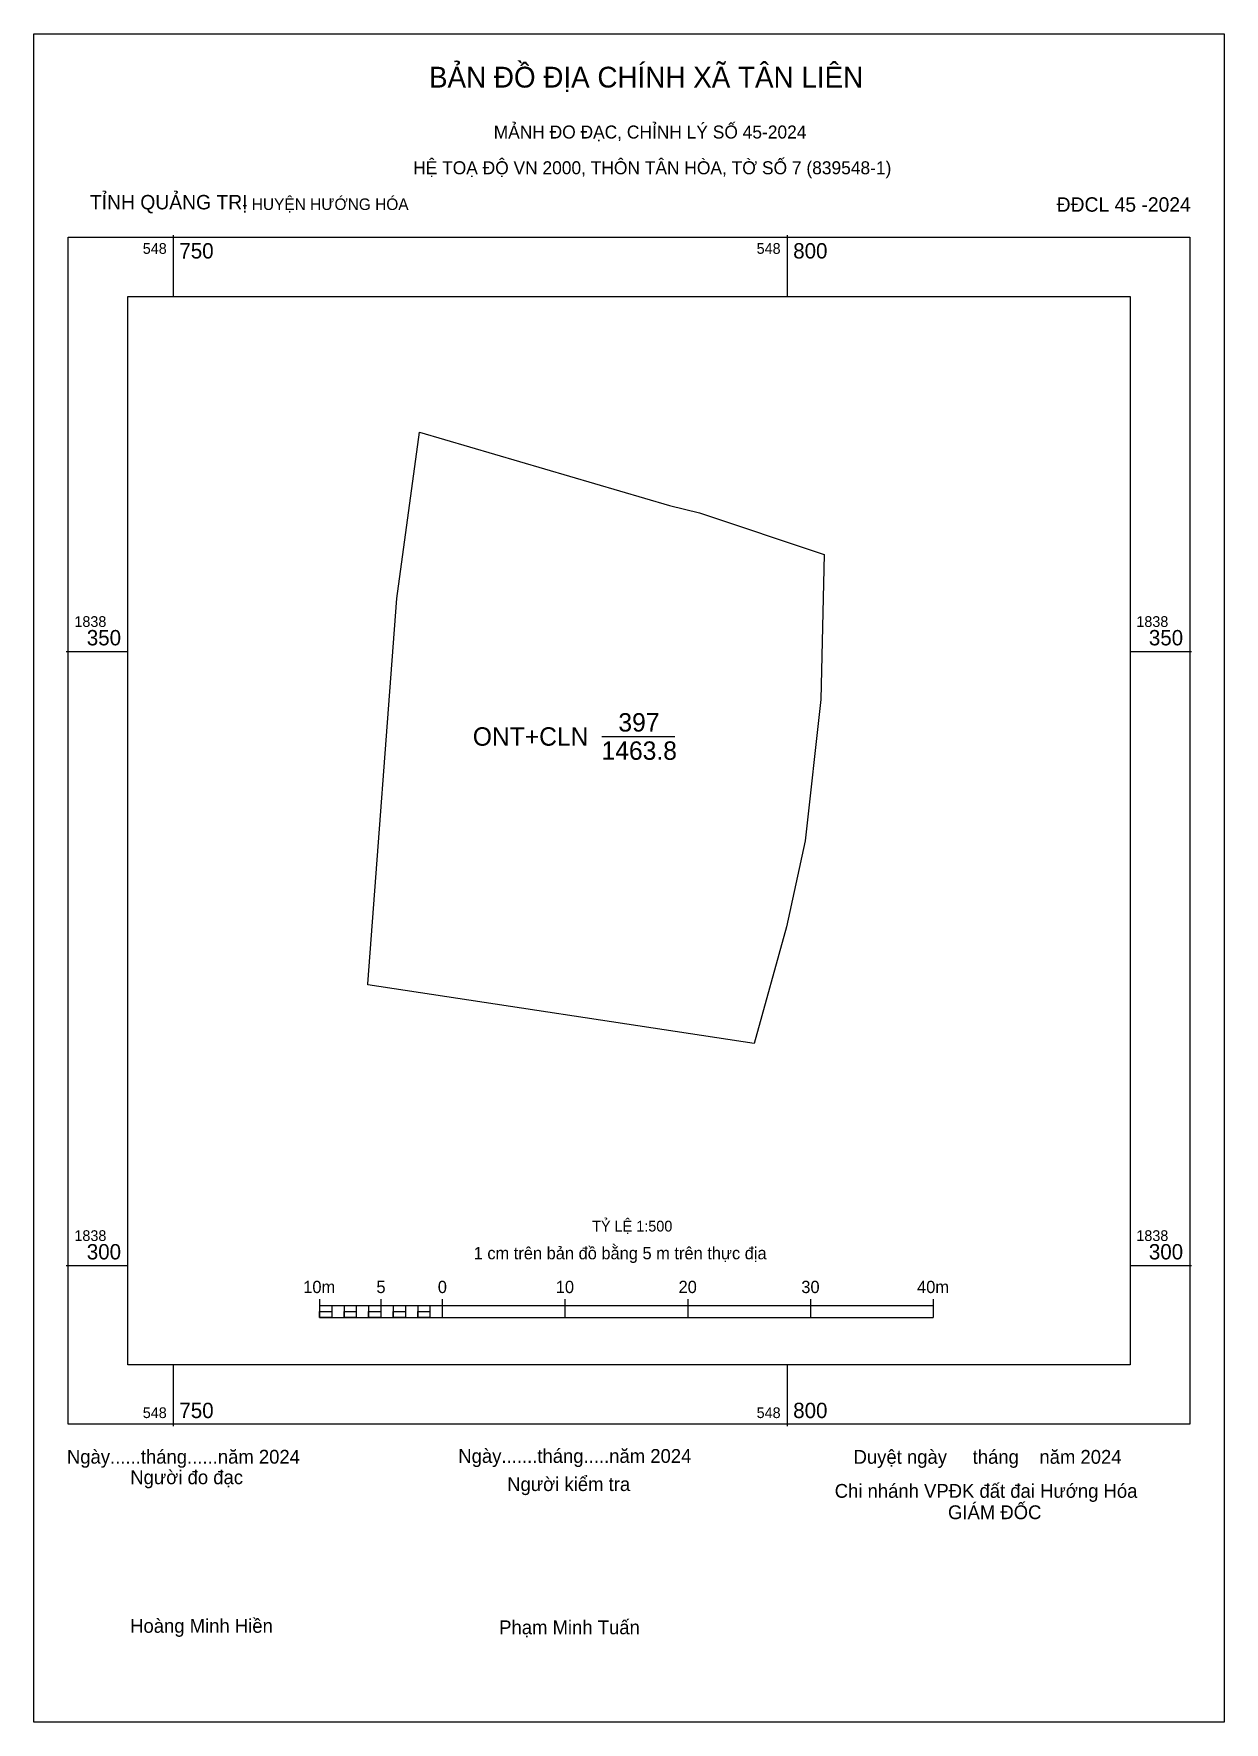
# Model space of a CAD drawing. Extents: x 548739 to 548836, y 1838263 to 1838400.
import ezdxf

# ---------------------------------------------------------------- set-up
doc = ezdxf.new("R2010")
doc.units = 0
for name, color, linetype in [('Level 1', 7, 'Continuous'), ('Level 10', 7, 'Continuous'), ('Level 13', 7, 'Continuous'), ('Level 23', 7, 'Continuous'), ('Level 6', 7, 'Continuous'), ('Level 62', 7, 'Continuous'), ('Level 63', 7, 'Continuous')]:
    doc.layers.add(name, color=color, linetype=linetype)

msp = doc.modelspace()

# ---------------------------------------------------------------- linework, layer by layer
at = {"layer": 'Level 1'}
msp.add_lwpolyline([(548738.64, 1838400.3), (548835.61, 1838400.3), (548835.61, 1838262.82), (548738.64, 1838262.82)], close=True, dxfattribs=at)
at = {"layer": 'Level 10'}
for p, q in [((548768.22, 1838354.32), (548770.07, 1838367.86)), ((548770.07, 1838367.86), (548790.41, 1838361.88)), ((548790.41, 1838361.88), (548792.87, 1838361.29)), ((548792.87, 1838361.29), (548803.02, 1838357.91)), ((548803.02, 1838357.91), (548802.76, 1838346.09)), ((548765.84, 1838322.93), (548768.22, 1838354.32)), ((548802.76, 1838346.09), (548801.47, 1838334.58)), ((548801.47, 1838334.58), (548799.96, 1838327.57)), ((548799.96, 1838327.57), (548797.33, 1838318.07)), ((548765.84, 1838322.86), (548765.84, 1838322.93)), ((548797.33, 1838318.07), (548765.84, 1838322.86))]:
    msp.add_line(p, q, dxfattribs=at)
at = {"layer": 'Level 23'}
msp.add_line((548784.9, 1838343.08), (548790.85, 1838343.08), dxfattribs=at)
at = {"layer": 'Level 62'}
msp.add_lwpolyline([(548746.29, 1838378.91), (548827.95, 1838378.91), (548827.95, 1838291.92), (548746.29, 1838291.92)], close=True, dxfattribs=at)
at = {"layer": 'Level 63'}
for p, q in [((548750, 1838383.91), (548750, 1838378.91)), ((548800, 1838383.91), (548800, 1838378.91)), ((548741.29, 1838350), (548746.29, 1838350)), ((548827.95, 1838350), (548832.95, 1838350)), ((548741.29, 1838300), (548746.29, 1838300)), ((548827.95, 1838300), (548832.95, 1838300)), ((548761.91, 1838297.26), (548761.91, 1838295.76)), ((548766.91, 1838297.26), (548766.91, 1838295.76)), ((548771.91, 1838297.26), (548771.91, 1838295.76)), ((548781.91, 1838297.26), (548781.91, 1838295.76)), ((548791.91, 1838297.26), (548791.91, 1838295.76)), ((548801.91, 1838297.26), (548801.91, 1838295.76)), ((548811.91, 1838297.26), (548811.91, 1838295.76)), ((548761.91, 1838296.76), (548811.91, 1838296.76)), ((548762.91, 1838296.76), (548762.91, 1838295.76)), ((548763.91, 1838296.76), (548763.91, 1838295.76)), ((548764.91, 1838296.76), (548764.91, 1838295.76)), ((548765.91, 1838296.76), (548765.91, 1838295.76)), ((548766.91, 1838296.76), (548766.91, 1838295.76)), ((548767.91, 1838296.76), (548767.91, 1838295.76)), ((548768.91, 1838296.76), (548768.91, 1838295.76)), ((548769.91, 1838296.76), (548769.91, 1838295.76)), ((548770.91, 1838296.76), (548770.91, 1838295.76)), ((548771.91, 1838296.76), (548771.91, 1838295.76)), ((548761.91, 1838295.76), (548811.91, 1838295.76)), ((548750, 1838291.92), (548750, 1838286.92)), ((548800, 1838291.92), (548800, 1838286.92))]:
    msp.add_line(p, q, dxfattribs=at)
for points in [[(548741.45, 1838383.75), (548832.8, 1838383.75), (548832.8, 1838287.08), (548741.45, 1838287.08)], [(548761.91, 1838296.26), (548762.91, 1838296.26), (548762.91, 1838295.76), (548761.91, 1838295.76)], [(548761.91, 1838296.26), (548762.91, 1838296.26), (548762.91, 1838295.76), (548761.91, 1838295.76)], [(548763.91, 1838296.26), (548764.91, 1838296.26), (548764.91, 1838295.76), (548763.91, 1838295.76)], [(548765.91, 1838296.26), (548766.91, 1838296.26), (548766.91, 1838295.76), (548765.91, 1838295.76)], [(548767.91, 1838296.26), (548768.91, 1838296.26), (548768.91, 1838295.76), (548767.91, 1838295.76)], [(548769.91, 1838296.26), (548770.91, 1838296.26), (548770.91, 1838295.76), (548769.91, 1838295.76)]]:
    msp.add_lwpolyline(points, close=True, dxfattribs=at)

# ---------------------------------------------------------------- texts
at = {"layer": 'Level 1'}
for s, height, p in [('BẢN ĐỒ ĐỊA CHÍNH XÃ TÂN LIÊN', 1.694, (548770.83, 1838395.92)), (' MẢNH ĐO ĐẠC, CHỈNH LÝ SỐ 45-2024', 1.058, (548775.71, 1838391.77)), ('TỈNH QUẢNG TRỊ', 1.176, (548743.21, 1838386)), (' - HUYỆN HƯỚNG HÓA', 0.9405, (548755.28, 1838385.95)), (' ĐĐCL 45 -2024', 1.176, (548821.52, 1838385.81)), ('Ngày......tháng......năm 2024', 1.125, (548741.34, 1838283.87)), ('Ngày.......tháng.....năm 2024', 1.125, (548773.22, 1838283.93)), ('  Duyệt ngày     tháng    năm 2024', 1.125, (548804.58, 1838283.86)), ('Người đo đạc', 1.125, (548746.5, 1838282.2)), ('Người kiểm tra', 1.125, (548777.2, 1838281.64)), ('Chi nhánh VPĐK đất đai Hướng Hóa', 1.125, (548803.88, 1838281.09)), ('GIÁM ĐỐC', 1.125, (548813.11, 1838279.35)), ('Hoàng Minh Hiền', 1.125, (548746.49, 1838270.1)), ('Phạm Minh Tuấn', 1.125, (548776.55, 1838269.98))]:
    msp.add_text(s, height=height, dxfattribs=at).set_placement(p)
at = {"layer": 'Level 13'}
for s, p in [('397', (548786.26, 1838343.48)), ('ONT+CLN', (548774.4, 1838342.33)), ('1463.8', (548784.89, 1838341.18))]:
    msp.add_text(s, height=1.5, dxfattribs=at).set_placement(p)
at = {"layer": 'Level 6'}
for s, height, p in [(' HỆ TOẠ ĐỘ VN 2000, THÔN TÂN HÒA, TỜ SỐ 7 (839548-1)', 1.058, (548769.15, 1838388.86)), ('TỶ LỆ 1:500', 0.879, (548784.12, 1838302.77))]:
    msp.add_text(s, height=height, dxfattribs=at).set_placement(p)
at = {"layer": 'Level 63'}
for s, height, p in [('548', 0.875, (548747.52, 1838382.38)), ('750', 1.25, (548750.5, 1838382)), ('548', 0.875, (548797.52, 1838382.38)), ('800', 1.25, (548800.5, 1838382)), ('1838', 0.875, (548741.95, 1838352)), ('1838', 0.875, (548828.45, 1838352)), ('350', 1.25, (548742.96, 1838350.5)), ('350', 1.25, (548829.47, 1838350.5)), ('1838', 0.875, (548741.95, 1838302)), ('1838', 0.875, (548828.45, 1838302)), ('300', 1.25, (548742.96, 1838300.5)), ('1 cm trên bản đồ bằng 5 m trên thực địa', 1, (548774.47, 1838300.51)), ('300', 1.25, (548829.47, 1838300.5)), ('10m', 1, (548760.59, 1838297.76)), ('5', 1, (548766.55, 1838297.76)), ('0', 1, (548771.55, 1838297.76)), ('10', 1, (548781.16, 1838297.76)), ('20', 1, (548791.16, 1838297.76)), ('30', 1, (548801.16, 1838297.76)), ('40m', 1, (548810.59, 1838297.76)), ('548', 0.875, (548747.52, 1838287.58)), ('750', 1.25, (548750.5, 1838287.58)), ('548', 0.875, (548797.52, 1838287.58)), ('800', 1.25, (548800.5, 1838287.58))]:
    msp.add_text(s, height=height, dxfattribs=at).set_placement(p)

doc.saveas('drawing.dxf')
